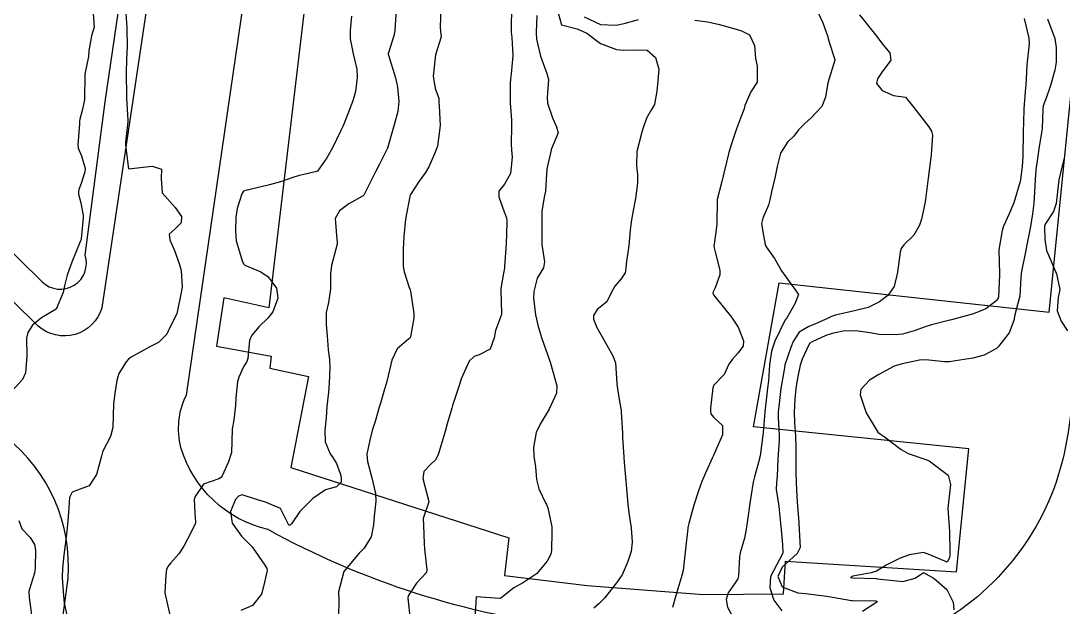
# Model space of a CAD drawing. Header units: metres. Extents: x 292545 to 299085, y 7450245 to 7463078.
# Drawn here: x 296001 to 296089.7, y 7456982.3 to 7457032.1 of the extents above; entities that cross this region are included whole.
import ezdxf

# ---------------------------------------------------------------- set-up
doc = ezdxf.new("R2010")
doc.units = ezdxf.units.M
for name, color, linetype in [('Curvas de Nivel 1m', 11, 'Continuous'), ('Curvas de Nivel 5m', 15, 'Continuous'), ('Edificações', 30, 'Continuous'), ('Vias Primárias', 230, 'Continuous')]:
    doc.layers.add(name, color=color, linetype=linetype)

msp = doc.modelspace()

# ---------------------------------------------------------------- linework, layer by layer
at = {"layer": 'Curvas de Nivel 1m', "flags": 128}
for points, elevation in [([(296007.171, 7457032.725), (296007.261, 7457031.571), (296007.028, 7457030.846), (296006.794, 7457029.575), (296006.76, 7457029.093), (296006.466, 7457027.578), (296006.448, 7457027.391), (296006.444, 7457025.578), (296006.428, 7457025.39), (296006.226, 7457024.483), (296006.038, 7457023.76), (296006.009, 7457023.583), (296006, 7457023.373), (296005.873, 7457021.585), (296005.896, 7457021.29), (296006.183, 7457020.633), (296006.477, 7457019.577), (296006.455, 7457019.291), (296006.154, 7457018.298), (296005.957, 7457017.772), (296005.912, 7457017.583), (296005.934, 7457017.377), (296006.133, 7457016.638), (296006.312, 7457015.578), (296006.316, 7457015.382), (296006.144, 7457013.579), (296006.138, 7457013.534), (296006.091, 7457013.41), (296005.366, 7457011.591), (296004.97, 7457010.505), (296004.737, 7457009.6), (296004.611, 7457009.035), (296004.023, 7457007.61), (296002.775, 7457006.862), (296002.009, 7457006.243), (296001.601, 7457005.636), (296001.503, 7457005.142), (296001.533, 7457003.637), (296001.407, 7457002.193), (296001.169, 7457001.642), (295999.939, 7457000.297)], 687), ([(296009.931, 7457033.138), (296010.042, 7457031.543), (296010.049, 7457029.78), (296010.041, 7457029.542), (296009.966, 7457027.843), (296009.971, 7457027.543), (296009.995, 7457025.793), (296009.996, 7457025.542), (296010.106, 7457023.65), (296010.11, 7457023.541), (296009.932, 7457021.806), (296009.914, 7457021.543), (296010.173, 7457019.54), (296012.175, 7457019.763), (296012.984, 7457019.502), (296012.948, 7457018.715), (296013.039, 7457017.501), (296014.13, 7457016.238), (296014.673, 7457015.484), (296014.646, 7457014.954), (296014.107, 7457014.415), (296013.625, 7457013.97), (296013.702, 7457013.494), (296014.084, 7457012.607), (296014.49, 7457011.486), (296014.652, 7457010.899), (296014.724, 7457009.483), (296014.634, 7457008.894), (296014.346, 7457007.487), (296014.277, 7457007.23), (296014.014, 7457006.644), (296013.614, 7457005.886), (296013.43, 7457005.496), (296012.713, 7457004.785), (296011.992, 7457004.423), (296010.396, 7457003.534), (296010.165, 7457003.352), (296009.977, 7457003.149), (296009.351, 7457002.157), (296009.192, 7457001.548), (296009.018, 7457000.474), (296008.902, 7456999.55), (296008.878, 7456998.591), (296008.842, 7456997.551), (296008.646, 7456996.801), (296008.006, 7456995.559), (296007.97, 7456995.471), (296007.879, 7456995.127), (296007.449, 7456993.566), (296006.825, 7456992.599), (296005.843, 7456992.238), (296005.379, 7456992.055), (296005.168, 7456991.597), (296005.059, 7456990.359), (296005.016, 7456989.598), (296004.912, 7456988.489), (296004.794, 7456987.6), (296004.665, 7456986.715), (296004.553, 7456985.602), (296004.545, 7456984.812), (296004.605, 7456983.601), (296004.702, 7456982.627), (296004.92, 7456981.598)], 686), ([(296032.919, 7457032.672), (296032.832, 7457031.265), (296032.742, 7457030.83), (296032.285, 7457029.397), (296032.257, 7457029.297), (296032.256, 7457029.27), (296032.26, 7457029.248), (296032.282, 7457029.193), (296032.882, 7457027.264), (296033.055, 7457026.462), (296033.161, 7457025.261), (296033.073, 7457024.419), (296032.761, 7457023.265), (296032.193, 7457021.28), (296031.516, 7457019.944), (296031.186, 7457019.29), (296030.843, 7457018.606), (296030.189, 7457017.3), (296030.169, 7457017.274), (296030.142, 7457017.254), (296028.898, 7457016.55), (296028.129, 7457015.96), (296027.74, 7457015.326), (296027.898, 7457013.521), (296027.932, 7457013.322), (296027.913, 7457013.144), (296027.445, 7457011.329), (296027.36, 7457010.624), (296027.363, 7457009.33), (296027.187, 7457008.181), (296026.988, 7457007.336), (296026.995, 7457006.317), (296027.069, 7457005.334), (296027.148, 7457004.17), (296027.261, 7457003.331), (296027.299, 7457002.663), (296027.236, 7457001.331), (296027.179, 7457000.565), (296027.046, 7456999.333), (296026.97, 7456998.386), (296026.86, 7456997.336), (296026.884, 7456996.327), (296027.321, 7456995.328), (296027.56, 7456995.005), (296027.875, 7456994.502), (296028.177, 7456993.636), (296028.268, 7456993.324), (296028.265, 7456992.915), (296027.851, 7456992.521), (296026.927, 7456992.259), (296025.836, 7456991.525), (296025.758, 7456991.427), (296025.693, 7456991.351), (296024.756, 7456990.429), (296024.024, 7456989.368), (296023.928, 7456989.252), (296023.811, 7456989.255), (296023.762, 7456989.371), (296023.106, 7456990.661), (296021.831, 7456991.21), (296021.149, 7456991.407), (296019.839, 7456991.847), (296019.526, 7456991.735), (296019.274, 7456991.426), (296018.841, 7456990.412), (296018.994, 7456989.428), (296019.796, 7456988.319), (296020.691, 7456987.411), (296021.768, 7456985.863), (296021.944, 7456985.577), (296021.97, 7456985.397), (296021.753, 7456984.405), (296021.543, 7456983.604), (296021.473, 7456983.403), (296020.716, 7456982.422), (296019.722, 7456982.012)], 684), ([(296036.742, 7457033.224), (296036.667, 7457031.575), (296036.712, 7457031.224), (296036.768, 7457030.761), (296036.283, 7457029.23), (296036.088, 7457027.408), (296036.097, 7457027.232), (296036.254, 7457026.363), (296036.565, 7457025.544), (296036.577, 7457025.225), (296036.581, 7457024.881), (296036.681, 7457023.223), (296036.443, 7457021.474), (296036.379, 7457021.227), (296036.322, 7457021.097), (296036.187, 7457020.817), (296035.708, 7457019.697), (296035.436, 7457019.237), (296034.902, 7457018.496), (296034.144, 7457017.341), (296034.103, 7457017.251), (296034.089, 7457017.197), (296033.721, 7457015.256), (296033.58, 7457013.779), (296033.564, 7457013.258), (296033.541, 7457012.712), (296033.53, 7457011.258), (296033.604, 7457010.792), (296034.055, 7457009.452), (296034.124, 7457009.249), (296034.148, 7457009.152), (296034.444, 7457007.246), (296034.428, 7457006.837), (296034.141, 7457005.249), (296034.094, 7457005.156), (296034, 7457005.078), (296033.023, 7457004.229), (296032.569, 7457003.271), (296032.133, 7457001.455), (296032.088, 7457001.278), (296031.948, 7457000.827), (296031.591, 7456999.629), (296031.487, 7456999.284), (296031.138, 7456998.064), (296030.903, 7456997.29), (296030.693, 7456996.494), (296030.438, 7456995.294), (296030.494, 7456994.677), (296030.879, 7456993.29), (296031.177, 7456991.953), (296031.206, 7456991.286), (296031.076, 7456990.031), (296030.998, 7456989.288), (296030.815, 7456988.273), (296030.212, 7456987.296), (296029.997, 7456987.082), (296029.779, 7456986.887), (296028.491, 7456985.319), (296028.025, 7456983.605), (296028.028, 7456983.326), (296028.047, 7456983.016), (296028.021, 7456981.325)], 683), ([(296042.733, 7457033.154), (296042.715, 7457031.552), (296042.727, 7457031.154), (296042.769, 7457030.69), (296042.843, 7457029.152), (296042.725, 7457027.611), (296042.671, 7457027.154), (296042.638, 7457026.773), (296042.625, 7457025.154), (296042.737, 7457023.671), (296042.748, 7457023.152), (296042.713, 7457021.667), (296042.751, 7457021.152), (296042.809, 7457020.526), (296042.651, 7457019.153), (296042.154, 7457018.24), (296041.673, 7457017.639), (296041.678, 7457017.165), (296042.13, 7457015.887), (296042.329, 7457015.361), (296042.345, 7457015.157), (296042.337, 7457014.94), (296042.279, 7457013.157), (296042.147, 7457011.232), (296042.138, 7457011.159), (296042.135, 7457011.096), (296042.066, 7457010.673), (296041.847, 7457009.361), (296041.836, 7457009.162), (296041.903, 7457007.282), (296041.882, 7457007.161), (296041.379, 7457005.797), (296041.255, 7457005.167), (296040.937, 7457004.222), (296039.981, 7457003.719), (296039.581, 7457003.584), (296039.13, 7457003.193), (296038.454, 7457001.699), (296038.311, 7457001.205), (296037.942, 7457000.117), (296037.718, 7456999.429), (296037.66, 7456999.213), (296037.272, 7456997.856), (296037.091, 7456997.218), (296036.819, 7456996.295), (296036.499, 7456995.224), (296036.29, 7456994.812), (296035.871, 7456994.434), (296035.287, 7456993.811), (296035.191, 7456993.237), (296035.694, 7456991.372), (296035.701, 7456991.231), (296035.229, 7456989.826), (296035.246, 7456989.236), (296035.318, 7456987.707), (296035.353, 7456987.234), (296035.547, 7456985.45), (296035.501, 7456985.233), (296034.671, 7456984.323), (296033.946, 7456983.248), (296033.925, 7456983.063), (296034.136, 7456981.254)], 682), ([(296044.883, 7457032.569), (296044.835, 7457031.125), (296044.874, 7457030.555), (296045.204, 7457029.121), (296045.758, 7457027.625), (296045.888, 7457027.114), (296045.764, 7457025.591), (296045.804, 7457025.114), (296046.22, 7457023.857), (296046.462, 7457023.353), (296046.581, 7457023.106), (296046.706, 7457022.607), (296046.196, 7457021.377), (296046.128, 7457021.176), (296046.111, 7457021.111), (296045.739, 7457019.545), (296045.715, 7457019.114), (296045.634, 7457017.629), (296045.534, 7457017.116), (296045.327, 7457015.922), (296045.325, 7457015.118), (296045.327, 7457013.896), (296045.323, 7457013.118), (296045.561, 7457011.632), (296045.473, 7457011.116), (296044.927, 7457010.255), (296044.631, 7457009.124), (296044.625, 7457008.536), (296044.781, 7457007.122), (296045.005, 7457006.128), (296045.326, 7457005.117), (296045.975, 7457003.264), (296046.033, 7457003.109), (296046.067, 7457003.014), (296046.611, 7457001.103), (296046.566, 7457000.485), (296045.933, 7456999.11), (296045.182, 7456997.849), (296044.843, 7456997.121), (296044.616, 7456995.855), (296044.656, 7456995.128), (296044.775, 7456994.221), (296044.865, 7456993.125), (296045.055, 7456992.332), (296045.666, 7456991.113), (296045.726, 7456991.005), (296045.829, 7456990.718), (296046.159, 7456989.107), (296046.18, 7456988.734), (296046.157, 7456987.106), (296046.091, 7456986.796), (296045.774, 7456986.19), (296044.858, 7456985.124), (296043.755, 7456984.394), (296042.953, 7456983.946), (296041.983, 7456983.158), (296041.848, 7456983.052), (296041.741, 7456983.017), (296039.743, 7456983.18), (296039.628, 7456981.267)], 681), ([(296048.936, 7457032.464), (296050.32, 7457031.812), (296051.634, 7457031.732), (296052.321, 7457031.886), (296053.534, 7457032.231)], 679), ([(296068.792, 7457032.843), (296069.212, 7457031.945), (296069.612, 7457030.83), (296069.764, 7457030.294), (296070.24, 7457028.821), (296070.233, 7457028.771), (296069.644, 7457026.829), (296069.453, 7457025.624), (296069.142, 7457024.836), (296068.223, 7457023.865), (296067.676, 7457023.398), (296067.157, 7457022.861), (296066.75, 7457022.322), (296066.202, 7457021.814), (296065.608, 7457020.879), (296065.332, 7457019.726), (296065.169, 7457018.885), (296064.845, 7457017.585), (296064.713, 7457016.891), (296064.587, 7457016.443), (296064.119, 7457015.33), (296064.019, 7457014.997), (296064.011, 7457014.901), (296064.106, 7457014.191), (296064.305, 7457013.107), (296064.412, 7457012.895), (296065.121, 7457011.922), (296065.711, 7457010.875), (296066.065, 7457010.354), (296067.149, 7457008.859), (296066.823, 7457008.074), (296066.153, 7457006.869), (296066.095, 7457006.797), (296066.021, 7457006.699), (296065.138, 7457004.883), (296064.842, 7457004.035), (296064.686, 7457002.889), (296064.595, 7457001.526), (296064.524, 7457000.891), (296064.454, 7457000.383), (296064.287, 7456998.895), (296064.147, 7456997.138), (296064.125, 7456996.897), (296063.886, 7456995.161), (296063.841, 7456994.943), (296063.828, 7456994.901), (296063.397, 7456993.368), (296063.294, 7456992.906), (296063.084, 7456991.664), (296062.971, 7456990.909), (296062.844, 7456989.889), (296062.695, 7456988.911), (296062.549, 7456988.165), (296062.184, 7456986.916), (296062.119, 7456986.577), (296062.044, 7456984.917), (296061.978, 7456984.7), (296061.755, 7456984.372), (296061.163, 7456983.507), (296060.999, 7456982.931), (296061.101, 7456982.303), (296061.716, 7456981.189)], 678), ([(296072.33, 7457032.625), (296073.821, 7457030.785), (296074.297, 7457030.141), (296074.903, 7457029.384), (296074.995, 7457028.769), (296074.273, 7457027.771), (296073.867, 7457027.184), (296073.773, 7457026.785), (296074.254, 7457026.187), (296075.236, 7457025.777), (296076.246, 7457025.638), (296076.948, 7457024.743), (296078.217, 7457023.095), (296078.458, 7457022.728), (296078.539, 7457022.396), (296078.423, 7457020.728), (296078.399, 7457020.51), (296078.163, 7457018.73), (296077.943, 7457016.934), (296077.912, 7457016.732), (296077.595, 7457015.261), (296077.447, 7457014.737), (296076.96, 7457013.886), (296076.096, 7457013.077), (296075.875, 7457012.753), (296075.792, 7457012.456), (296075.574, 7457010.757), (296075.278, 7457009.539), (296074.736, 7457008.77), (296074.037, 7457008.224), (296073.081, 7457007.741), (296072.03, 7457007.495), (296070.306, 7457007.107), (296070.025, 7457007.024), (296069.892, 7457006.963), (296069.663, 7457006.834), (296068.526, 7457006.337), (296068.016, 7457006.141), (296067.216, 7457005.653), (296066.698, 7457004.863), (296066.503, 7457004.357), (296065.986, 7457002.87), (296065.972, 7457002.809), (296065.644, 7457000.875), (296065.463, 7456999.344), (296065.416, 7456998.878), (296065.405, 7456998.365), (296065.499, 7456996.876), (296065.492, 7456996.469), (296065.386, 7456994.877), (296065.323, 7456993.416), (296065.271, 7456992.879), (296065.258, 7456992.29), (296065.462, 7456990.876), (296065.505, 7456990.55), (296065.674, 7456988.872), (296065.794, 7456987.614), (296065.812, 7456986.87), (296065.782, 7456986.812), (296064.76, 7456984.89), (296064.7, 7456983.939), (296065.037, 7456982.887), (296065.724, 7456981.985)], 677), ([(296058.325, 7457032.161), (296059.402, 7457032.032), (296060.316, 7457031.822), (296061.838, 7457031.396), (296062.308, 7457031.266), (296062.972, 7457030.91), (296063.397, 7457030.007), (296063.505, 7457028.902), (296063.63, 7457028.253), (296063.627, 7457026.9), (296063.098, 7457026.064), (296062.593, 7457024.916), (296062.514, 7457024.633), (296062.222, 7457023.844), (296061.971, 7457023.167), (296061.885, 7457022.923), (296061.461, 7457021.667), (296061.231, 7457020.93), (296061.021, 7457020.091), (296060.743, 7457018.934), (296060.623, 7457018.471), (296060.236, 7457016.939), (296060.225, 7457016.856), (296060.192, 7457014.939), (296060.191, 7457014.86), (296060.105, 7457014.145), (296059.959, 7457012.942), (296059.967, 7457012.818), (296060.087, 7457012.376), (296060.455, 7457010.936), (296060.471, 7457010.531), (296060.05, 7457009.411), (296059.891, 7457009.097), (296059.851, 7457008.943), (296059.919, 7457008.819), (296060.04, 7457008.681), (296061.447, 7457006.926), (296062.015, 7457006.091), (296062.485, 7457004.915), (296062.435, 7457004.477), (296061.987, 7457003.87), (296061.529, 7457003.375), (296061.219, 7457002.928), (296060.833, 7457002.063), (296059.955, 7457001.146), (296059.854, 7457000.941), (296059.674, 7456999.197), (296059.66, 7456998.944), (296059.698, 7456998.72), (296059.918, 7456998.427), (296060.686, 7456997.714), (296060.684, 7456996.938), (296059.885, 7456995.123), (296059.828, 7456995.006), (296059.801, 7456994.951), (296059.202, 7456993.618), (296058.933, 7456992.959), (296058.636, 7456992.171), (296058.246, 7456990.966), (296058.15, 7456990.647), (296057.817, 7456989.401), (296057.737, 7456989.047), (296057.727, 7456988.971), (296057.542, 7456987.217), (296057.514, 7456986.973), (296057.327, 7456985.415), (296057.239, 7456984.975), (296056.887, 7456983.838), (296056.633, 7456982.981), (296056.446, 7456982.263)], 679), ([(296086.328, 7457032.32), (296086.72, 7457030.626), (296086.768, 7457030.155), (296086.591, 7457028.627), (296086.55, 7457028.358), (296086.468, 7457026.628), (296086.455, 7457026.433), (296086.315, 7457024.629), (296086.311, 7457024.551), (296086.257, 7457022.63), (296086.257, 7457022.585), (296086.229, 7457020.63), (296086.228, 7457020.584), (296086.174, 7457019.746), (296086.026, 7457018.632), (296085.993, 7457018.464), (296085.469, 7457016.64), (296085.056, 7457015.724), (296084.566, 7457014.655), (296084.461, 7457014.305), (296084.189, 7457012.659), (296084.183, 7457012.568), (296084.234, 7457010.658), (296084.232, 7457010.497), (296084.144, 7457008.659), (296084.129, 7457008.573), (296084.04, 7457008.374), (296083.069, 7457007.634), (296082.028, 7457007.229), (296080.165, 7457006.708), (296080.049, 7457006.683), (296080.022, 7457006.674), (296078.468, 7457006.274), (296078.014, 7457006.133), (296076.976, 7457005.772), (296076.004, 7457005.496), (296075.341, 7457005.422), (296074.003, 7457005.473), (296073.204, 7457005.589), (296072.012, 7457005.758), (296070.934, 7457005.738), (296070.01, 7457005.549), (296069.473, 7457005.371), (296068.318, 7457004.847), (296068.125, 7457004.725), (296067.998, 7457004.532), (296067.459, 7457003.377), (296067.297, 7457002.857), (296067.067, 7457001.754), (296066.921, 7457000.86), (296066.836, 7456999.964), (296066.776, 7456998.861), (296066.797, 7456997.978), (296066.888, 7456996.86), (296066.921, 7456995.831), (296066.907, 7456994.86), (296066.911, 7456993.815), (296066.937, 7456992.859), (296067.005, 7456991.694), (296067.075, 7456990.858), (296067.165, 7456989.511), (296067.198, 7456988.856), (296067.276, 7456987.37), (296067.037, 7456986.857), (296065.771, 7456985.683), (296065.391, 7456984.884), (296065.75, 7456984.021), (296067.089, 7456983.513), (296067.742, 7456983.445), (296069.317, 7456983.256), (296069.738, 7456983.202), (296071.667, 7456982.868), (296071.734, 7456982.858), (296073.694, 7456982.82), (296073.733, 7456982.816), (296073.849, 7456982.779), (296073.804, 7456982.708), (296073.732, 7456982.669), (296072.586, 7456981.93)], 676), ([(296089.778, 7457020.594), (296089.449, 7457019.319), (296089.28, 7457018.599), (296089.175, 7457017.578), (296089.06, 7457016.601), (296088.827, 7457015.909), (296088.116, 7457014.845), (296088.08, 7457014.644), (296088.076, 7457014.611), (296088.07, 7457014.568), (296088.102, 7457013.566), (296088.241, 7457012.609), (296088.346, 7457012.352), (296089.097, 7457010.6), (296089.371, 7457009.279), (296089.23, 7457008.598), (296089.157, 7457007.473), (296089.491, 7457006.595), (296090.011, 7457005.778)], 674), ([(296000.85, 7456989.644), (296001.112, 7456988.947), (296001.799, 7456988.201), (296002.188, 7456987.626), (296002.278, 7456987.133), (296002.25, 7456985.625), (296002.194, 7456985.19), (296001.745, 7456983.822), (296001.704, 7456983.631), (296001.735, 7456983.111), (296001.932, 7456981.628)], 687)]:
    msp.add_lwpolyline(points, dxfattribs=dict(at, elevation=elevation))
at = {"layer": 'Curvas de Nivel 5m', "flags": 128}
for points, elevation in [([(296029.133, 7457032.504), (296029.011, 7457031.313), (296029.032, 7457030.583), (296029.293, 7457029.31), (296029.583, 7457027.993), (296029.625, 7457027.306), (296029.466, 7457026.093), (296029.247, 7457025.31), (296028.96, 7457024.585), (296028.483, 7457023.317), (296028.403, 7457023.126), (296028.207, 7457022.725), (296027.519, 7457021.33), (296027.037, 7457020.48), (296026.24, 7457019.349), (296026.162, 7457019.305), (296024.588, 7457018.936), (296024.157, 7457018.798), (296023.108, 7457018.426), (296022.151, 7457018.188), (296020.513, 7457017.781), (296020.147, 7457017.698), (296019.941, 7457017.627), (296019.809, 7457017.423), (296019.401, 7457016.156), (296019.298, 7457015.428), (296019.269, 7457014.264), (296019.327, 7457013.428), (296019.863, 7457011.634), (296019.973, 7457011.421), (296020.072, 7457011.338), (296021.438, 7457010.77), (296022.063, 7457010.352), (296022.749, 7457009.383), (296022.868, 7457008.554), (296022.447, 7457007.394), (296022.017, 7457006.833), (296021.283, 7457006.134), (296020.651, 7457005.414), (296020.469, 7457004.942), (296020.314, 7457003.417), (296020.229, 7457003.159), (296019.966, 7457002.706), (296019.551, 7457001.832), (296019.452, 7457001.425), (296019.292, 7457000.074), (296019.262, 7456999.427), (296019.144, 7456998.198), (296018.983, 7456997.429), (296018.951, 7456996.371), (296018.939, 7456995.429), (296018.681, 7456994.626), (296018.127, 7456993.437), (296018.011, 7456993.288), (296017.859, 7456993.192), (296016.56, 7456992.752), (296015.836, 7456991.702), (296015.775, 7456991.53), (296015.766, 7456991.471), (296015.821, 7456990.314), (296015.864, 7456989.52), (296015.859, 7456989.469), (296015.811, 7456989.295), (296015.195, 7456988.08), (296014.869, 7456987.479), (296014.443, 7456986.824), (296013.771, 7456986.044), (296013.523, 7456985.737), (296013.415, 7456985.495), (296013.34, 7456985.078), (296013.274, 7456983.497), (296013.713, 7456981.49)], 685), ([(296046.632, 7457033.106), (296047.002, 7457031.782), (296048.316, 7457031.422), (296049.161, 7457031.072), (296050.3, 7457030.186), (296051.666, 7457029.672), (296052.292, 7457029.628), (296053.658, 7457029.654), (296054.292, 7457029.614), (296054.988, 7457029.003), (296055.272, 7457028.001), (296055.18, 7457027.001), (296055.109, 7457026.143), (296054.898, 7457025.003), (296054.646, 7457024.589), (296054.221, 7457023.834), (296053.951, 7457023.014), (296053.833, 7457022.64), (296053.389, 7457021.022), (296053.381, 7457019.816), (296053.465, 7457019.02), (296053.454, 7457018.319), (296053.291, 7457017.023), (296053.095, 7457015.988), (296052.91, 7457015.028), (296052.831, 7457014.311), (296052.713, 7457013.031), (296052.499, 7457011.455), (296052.469, 7457011.036), (296052.41, 7457010.694), (296052.06, 7457010.202), (296051.535, 7457009.561), (296051.252, 7457009.048), (296050.847, 7457008.239), (296050.028, 7457007.571), (296049.724, 7457007.064), (296049.718, 7457006.763), (296050.013, 7457006.053), (296050.575, 7457005.054), (296051.372, 7457003.656), (296051.589, 7457003.044), (296051.709, 7457001.289), (296051.735, 7457001.042), (296051.94, 7456999.756), (296052.058, 7456999.039), (296052.069, 7456998.9), (296052.169, 7456997.037), (296052.189, 7456996.748), (296052.3, 7456995.036), (296052.336, 7456994.575), (296052.476, 7456993.034), (296052.531, 7456992.348), (296052.629, 7456991.032), (296052.745, 7456990.109), (296052.918, 7456989.029), (296053.015, 7456987.808), (296052.919, 7456987.029), (296052.639, 7456986.167), (296052.142, 7456985.036), (296051.994, 7456984.803), (296051.757, 7456984.469), (296050.659, 7456983.056), (296050.203, 7456982.596), (296049.73, 7456982.213)], 680), ([(296088.328, 7457032.271), (296088.946, 7457030.604), (296089.053, 7457029.845), (296089.048, 7457028.602), (296088.958, 7457027.921), (296088.572, 7457026.607), (296088.499, 7457026.368), (296088.248, 7457025.639), (296087.964, 7457024.886), (296087.917, 7457024.613), (296087.856, 7457022.974), (296087.817, 7457022.614), (296087.573, 7457021.236), (296087.488, 7457020.617), (296087.34, 7457019.449), (296087.267, 7457018.619), (296087.21, 7457017.561), (296087.146, 7457016.62), (296087.051, 7457015.699), (296086.863, 7457014.629), (296086.554, 7457013.09), (296086.471, 7457012.634), (296086.096, 7457010.662), (296086.094, 7457010.64), (296086.092, 7457010.62), (296086.068, 7457010.292), (296085.958, 7457008.727), (296085.942, 7457008.641), (296085.556, 7457007.116), (296085.447, 7457006.646), (296085.061, 7457005.596), (296084.332, 7457004.657), (296084.174, 7457004.475), (296083.989, 7457004.279), (296082.942, 7457003.712), (296081.981, 7457003.461), (296080.496, 7457003.22), (296079.977, 7457003.13), (296079.564, 7457003.127), (296077.979, 7457003.319), (296077.431, 7457003.283), (296075.975, 7457002.961), (296075.27, 7457002.761), (296073.966, 7457002.052), (296073.174, 7457001.574), (296072.457, 7457000.795), (296072.397, 7457000.345), (296072.915, 7456998.79), (296073.907, 7456997.17), (296074.112, 7456996.985), (296074.465, 7456996.774), (296075.892, 7456995.694), (296076.474, 7456995.336), (296077.884, 7456994.862), (296078.272, 7456994.726), (296079.865, 7456993.498), (296080.066, 7456992.707), (296079.833, 7456990.71), (296079.996, 7456988.707), (296080.026, 7456986.948), (296080.021, 7456986.708), (296079.994, 7456986.495), (296079.777, 7456986.108), (296078.317, 7456986.725), (296077.785, 7456986.933), (296076.593, 7456986.748), (296075.78, 7456986.458), (296074.663, 7456985.883), (296073.769, 7456985.362), (296073.338, 7456985.213), (296071.764, 7456984.919), (296071.563, 7456984.803), (296071.763, 7456984.781), (296071.783, 7456984.78), (296073.762, 7456984.718), (296073.829, 7456984.712), (296075.759, 7456984.5), (296076.03, 7456984.485), (296077.056, 7456984.741), (296077.768, 7456985.23), (296078.696, 7456984.721), (296079.749, 7456983.788), (296080.295, 7456982.704), (296080.358, 7456982.072)], 675)]:
    msp.add_lwpolyline(points, dxfattribs=dict(at, elevation=elevation))
at = {"layer": 'Edificações'}
msp.add_lwpolyline([(295981.656, 7457186.087), (295975.479, 7457141.386), (295994.21, 7457139.303), (295994.851, 7457144.009), (296001.288, 7457143.133), (296007.729, 7457142.542), (296006.606, 7457114.562), (295997.221, 7457111.755), (296000.509, 7457133.249), (295974.927, 7457137.163), (295963.506, 7457048.687), (295984.735, 7457027.751), (296002.831, 7457009.94, 0.787557), (296006.482, 7457012.212), (296008.181, 7457025.239), (296014.223, 7457066.429), (296020.079, 7457104.356), (296022.632, 7457120.956), (296031.492, 7457184.634)], format="xyb", dxfattribs=at)
msp.add_lwpolyline([(296043.998, 7457184.057), (296025.663, 7457057.713), (296040.13, 7457055.613), (296038.741, 7457046.04), (296026.863, 7457047.764), (296022.105, 7457007.716), (296018.279, 7457008.582), (296017.656, 7457004.456), (296022.307, 7457003.632), (296022.189, 7457002.591), (296025.467, 7457001.888), (296023.967, 7456994.171), (296042.515, 7456988.189), (296042.144, 7456984.987), (296049.17, 7456984.125), (296059.064, 7456983.36), (296065.862, 7456983.423), (296066.036, 7456986.205), (296080.574, 7456985.296), (296081.645, 7456995.73), (296063.321, 7456997.609), (296065.508, 7457009.85), (296088.472, 7457007.346), (296093.557, 7457058.295)], dxfattribs=at)
at = {"layer": 'Vias Primárias'}
for points in [[(295961.889, 7457055.987), (295971.994, 7457131.011), (295979.924, 7457186.112, -0.405808), (295993.388, 7457196.493), (296027.97, 7457192.344, -0.432626), (296034.032, 7457184.112), (296022.839, 7457110.312), (296015.442, 7457058.238), (296007.92, 7457007.723, -0.546574), (296002.503, 7457006.171), (295963.722, 7457044.395, -0.214623), (295961.147, 7457051.042, -0.047896)], [(296015.094, 7457000.302), (296026.768, 7457080.413), (296040.858, 7457179.461), (296041.318, 7457183.054, -0.565618), (296054.261, 7457188.737), (296107.846, 7457181.705, -0.311943), (296117.046, 7457173.384, -0.023643), (296115.973, 7457165.901), (296106.99, 7457109.116), (296103.906, 7457088.717), (296100.734, 7457068.095), (296097.163, 7457045.622), (296092.844, 7457017.018), (296090.068, 7456997.15, -0.220515), (296079.895, 7456981.379, -0.010623), (296069.135, 7456980.614, -0.065562), (296048.046, 7456980.571, -0.097402), (296022.042, 7456988.884, -0.269889), (296014.635, 7456995.855, -0.178806)]]:
    msp.add_lwpolyline(points, format="xyb", close=True, dxfattribs=at)
msp.add_lwpolyline([(295997.262, 7456927.734), (296004.944, 7456983.893, 0.248965), (296000.441, 7456996.149), (295966.076, 7457029.298, 0.566451), (295957.247, 7457026.917), (295949.713, 7456975.987), (295945.55, 7456950.236), (295941.902, 7456924.308, -0.595904), (295927.936, 7456919.111), (295915.38, 7456931.052)], format="xyb", dxfattribs=at)

doc.saveas('drawing.dxf')
